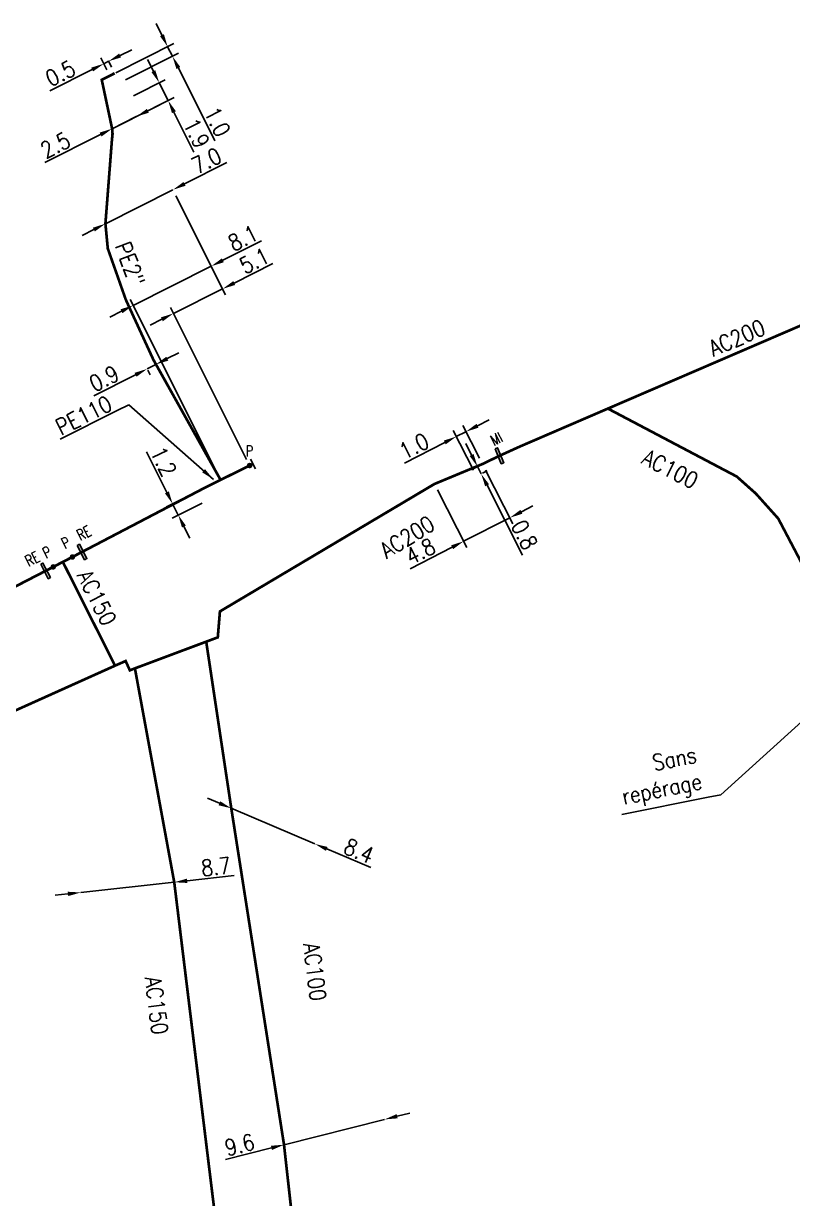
# Model space of a CAD drawing. Header units: millimetres. Extents: x 150994 to 151987, y 125997 to 127005.
# Drawn here: x 151468.2 to 151539.3, y 126533.5 to 126642.2 of the extents above; entities that cross this region are included whole.
import ezdxf
from ezdxf.enums import TextEntityAlignment as Align

# ---------------------------------------------------------------- set-up
doc = ezdxf.new("R2010")
doc.units = ezdxf.units.MM
doc.header["$PDMODE"] = 34
doc.linetypes.add('L_100_AP', pattern=[14, 10, -1.5, 1, -1.5])
doc.linetypes.add('L_RAC_PE', pattern=[3.5, 2, -1.5])
doc.layers.get('0').update_dxf_attribs({"linetype": 'CONTINUOUS'})
doc.layers.get('Defpoints').update_dxf_attribs({"linetype": 'CONTINUOUS'})
for name, color, linetype in [('L_140', 3, 'CONTINUOUS'), ('L_300', 7, 'CONTINUOUS'), ('L_340', 7, 'CONTINUOUS')]:
    doc.layers.add(name, color=color, linetype=linetype)
doc.layers.add('L_170', color=7, linetype='CONTINUOUS', plot=False)
doc.styles.add('G_ROMANS', font='ROMANS.SHX', dxfattribs={"width": 0.75})
doc.styles.get("Standard").update_dxf_attribs({"font": 'romans.shx', "width": 0.85})
doc.dimstyles.get("Standard").update_dxf_attribs({"dimtxt": 1.5, "dimasz": 1.2, "dimexe": 0.625, "dimexo": 0.625, "dimgap": 0.25, "dimtad": 1, "dimdec": 1, "dimzin": 0, "dimdsep": 46, "dimtxsty": 'Standard', "dimcen": -0.5, "dimadec": 0, "dimazin": 0, "dimtfac": 1, "dimtdec": 1, "dimtmove": 0, "dimatfit": 3, "dimfxl": 0, "dimtolj": 1, "dimtzin": 0, "dimarcsym": 0})

# ---------------------------------------------------------------- blocks, each defined once
blk = doc.blocks.new('*D147')
at = {"layer": 'Defpoints', "color": 0, "linetype": 'Continuous', "transparency": 16777216}
for p in [(151482.12, 126562.72), (151473.48, 126561.77), (151473.48, 126561.77)]:
    blk.add_point(p, dxfattribs=at)
at = {"layer": 'L_140', "color": 0, "linetype": 'Continuous', "lineweight": -2, "transparency": 16777216}
for p, q in [((151473.48, 126561.77), (151482.12, 126562.72)), ((151483.32, 126562.85), (151487.66, 126563.33)), ((151472.28, 126561.64), (151471.09, 126561.51))]:
    blk.add_line(p, q, dxfattribs=at)
at = {"layer": 'L_140', "color": 0, "linetype": 'Continuous', "transparency": 16777216}
for points in [[(151483.3, 126563.05), (151483.34, 126562.65), (151482.12, 126562.72)], [(151472.26, 126561.84), (151472.31, 126561.44), (151473.48, 126561.77)]]:
    blk.add_solid(points, dxfattribs=at)
at = {"layer": 'L_140', "color": 0, "linetype": 'Continuous', "transparency": 16777216, "insert": (151485.98, 126564.15), "char_height": 1.5, "attachment_point": 5, "rotation": 6.2852}
blk.add_mtext('\\A1;8.7', dxfattribs=at)
blk = doc.blocks.new('*D267')
at = {"layer": 'Defpoints', "color": 0, "linetype": 'Continuous', "transparency": 16777216}
for p in [(151501.59, 126540.77), (151501.59, 126540.77), (151492.28, 126538.43)]:
    blk.add_point(p, dxfattribs=at)
at = {"layer": 'L_140', "color": 0, "linetype": 'Continuous', "lineweight": -2, "transparency": 16777216}
for p, q in [((151501.59, 126540.77), (151492.28, 126538.43)), ((151502.75, 126541.06), (151503.92, 126541.36)), ((151491.12, 126538.13), (151486.88, 126537.07))]:
    blk.add_line(p, q, dxfattribs=at)
at = {"layer": 'L_140', "color": 0, "linetype": 'Continuous', "transparency": 16777216}
for points in [[(151502.71, 126541.26), (151502.8, 126540.87), (151501.59, 126540.77)], [(151491.07, 126538.33), (151491.17, 126537.94), (151492.28, 126538.43)]]:
    blk.add_solid(points, dxfattribs=at)
at = {"layer": 'L_140', "color": 0, "linetype": 'Continuous', "transparency": 16777216, "insert": (151488.17, 126538.42), "char_height": 1.5, "attachment_point": 5, "rotation": 14.1371}
blk.add_mtext('\\A1;9.6', dxfattribs=at)
blk = doc.blocks.new('*D268')
at = {"layer": 'Defpoints', "color": 0, "linetype": 'Continuous', "transparency": 16777216}
for p in [(151487.4, 126569.56), (151495.13, 126566.27), (151495.13, 126566.27)]:
    blk.add_point(p, dxfattribs=at)
at = {"layer": 'L_140', "color": 0, "linetype": 'Continuous', "lineweight": -2, "transparency": 16777216}
for p, q in [((151486.3, 126570.03), (151485.19, 126570.49)), ((151487.4, 126569.56), (151495.13, 126566.27)), ((151496.24, 126565.8), (151500.32, 126564.07))]:
    blk.add_line(p, q, dxfattribs=at)
at = {"layer": 'L_140', "color": 0, "linetype": 'Continuous', "transparency": 16777216}
for points in [[(151486.38, 126570.21), (151486.22, 126569.84), (151487.4, 126569.56)], [(151496.31, 126565.98), (151496.16, 126565.62), (151495.13, 126566.27)]]:
    blk.add_solid(points, dxfattribs=at)
at = {"layer": 'L_140', "color": 0, "linetype": 'Continuous', "transparency": 16777216, "insert": (151499.22, 126565.62), "char_height": 1.5, "attachment_point": 5, "rotation": 336.9715}
blk.add_mtext('\\A1;8.4', dxfattribs=at)
blk = doc.blocks.new('*D280')
at = {"layer": 'Defpoints', "color": 0, "linetype": 'Continuous', "transparency": 16777216}
for p in [(151510.19, 126601.18), (151510.65, 126601.42), (151510.1, 126600.29)]:
    blk.add_point(p, dxfattribs=at)
at = {"layer": 'L_140', "color": 0, "linetype": 'Continuous', "lineweight": -2, "transparency": 16777216}
for p, q in [((151509.65, 126602.25), (151509.1, 126603.32)), ((151510.09, 126601.13), (151509.64, 126600.9)), ((151510.19, 126601.18), (151510.53, 126600.51)), ((151510.66, 126600.58), (151511.09, 126600.8)), ((151511.08, 126599.45), (151514.37, 126593))]:
    blk.add_line(p, q, dxfattribs=at)
at = {"layer": 'L_140', "color": 0, "linetype": 'Continuous', "transparency": 16777216}
for points in [[(151509.83, 126602.34), (151509.47, 126602.16), (151510.19, 126601.18)], [(151511.26, 126599.54), (151510.9, 126599.36), (151510.53, 126600.51)]]:
    blk.add_solid(points, dxfattribs=at)
at = {"layer": 'L_140', "color": 0, "linetype": 'Continuous', "transparency": 16777216, "insert": (151514.54, 126594.87), "char_height": 1.5, "attachment_point": 5, "rotation": 297.0577}
blk.add_mtext('\\A1;0.8', dxfattribs=at)
blk = doc.blocks.new('*D281')
at = {"layer": 'Defpoints', "color": 0, "linetype": 'Continuous', "transparency": 16777216}
for p in [(151509.12, 126604.41), (151510.65, 126601.42), (151510.1, 126600.29)]:
    blk.add_point(p, dxfattribs=at)
at = {"layer": 'L_140', "color": 0, "linetype": 'Continuous', "lineweight": -2, "transparency": 16777216}
for p, q in [((151510.37, 126601.97), (151508.84, 126604.97)), ((151510.19, 126604.96), (151511.26, 126605.51)), ((151509.82, 126600.85), (151507.95, 126604.52)), ((151509.12, 126604.41), (151508.23, 126603.96)), ((151507.16, 126603.41), (151503.43, 126601.51))]:
    blk.add_line(p, q, dxfattribs=at)
at = {"layer": 'L_140', "color": 0, "linetype": 'Continuous', "transparency": 16777216}
for points in [[(151510.1, 126605.14), (151510.28, 126604.78), (151509.12, 126604.41)], [(151507.07, 126603.59), (151507.25, 126603.24), (151508.23, 126603.96)]]:
    blk.add_solid(points, dxfattribs=at)
at = {"layer": 'L_140', "color": 0, "linetype": 'Continuous', "transparency": 16777216, "insert": (151504.31, 126603.08), "char_height": 1.5, "attachment_point": 5, "rotation": 27.0577}
blk.add_mtext('\\A1;1.0', dxfattribs=at)
blk = doc.blocks.new('*D282')
at = {"layer": 'Defpoints', "color": 0, "linetype": 'Continuous', "transparency": 16777216}
for p in [(151510.65, 126601.42), (151506.2, 126599.57), (151513.19, 126596.45)]:
    blk.add_point(p, dxfattribs=at)
at = {"layer": 'L_140', "color": 0, "linetype": 'Continuous', "lineweight": -2, "transparency": 16777216}
for p, q in [((151510.94, 126600.86), (151513.47, 126595.9)), ((151506.49, 126599.02), (151509.2, 126593.71)), ((151514.26, 126597), (151515.32, 126597.54)), ((151513.19, 126596.45), (151508.91, 126594.27)), ((151507.84, 126593.72), (151503.95, 126591.73))]:
    blk.add_line(p, q, dxfattribs=at)
at = {"layer": 'L_140', "color": 0, "linetype": 'Continuous', "transparency": 16777216}
for points in [[(151514.16, 126597.18), (151514.35, 126596.82), (151513.19, 126596.45)], [(151507.75, 126593.9), (151507.93, 126593.54), (151508.91, 126594.27)]]:
    blk.add_solid(points, dxfattribs=at)
at = {"layer": 'L_140', "color": 0, "linetype": 'Continuous', "transparency": 16777216, "insert": (151504.91, 126593.35), "char_height": 1.5, "attachment_point": 5, "rotation": 27.0577}
blk.add_mtext('\\A1;4.8', dxfattribs=at)
blk = doc.blocks.new('*D283')
at = {"layer": 'Defpoints', "color": 0, "linetype": 'Continuous', "transparency": 16777216}
for p in [(151482, 126626.8), (151486.6, 126617.63), (151489.1, 126601.28)]:
    blk.add_point(p, dxfattribs=at)
at = {"layer": 'L_340', "color": 0, "linetype": 'Continuous', "lineweight": -2, "transparency": 16777216}
for p, q in [((151482.28, 126626.25), (151486.88, 126617.07)), ((151487.68, 126618.17), (151491.26, 126619.97)), ((151482.04, 126615.35), (151486.6, 126617.63)), ((151488.82, 126601.84), (151481.76, 126615.9)), ((151480.97, 126614.81), (151479.9, 126614.27))]:
    blk.add_line(p, q, dxfattribs=at)
at = {"layer": 'L_340', "color": 0, "linetype": 'Continuous', "transparency": 16777216}
for points in [[(151487.59, 126618.35), (151487.76, 126617.99), (151486.6, 126617.63)], [(151480.88, 126614.99), (151481.06, 126614.63), (151482.04, 126615.35)]]:
    blk.add_solid(points, dxfattribs=at)
at = {"layer": 'L_340', "color": 0, "linetype": 'Continuous', "transparency": 16777216, "insert": (151489.55, 126620.23), "char_height": 1.5, "attachment_point": 5, "rotation": 26.6371}
blk.add_mtext('\\A1;5.1', dxfattribs=at)
blk = doc.blocks.new('*D284')
at = {"layer": 'Defpoints', "color": 0, "linetype": 'Continuous', "transparency": 16777216}
for p in [(151482, 126626.8), (151485.55, 126619.73), (151486.41, 126599.95)]:
    blk.add_point(p, dxfattribs=at)
at = {"layer": 'L_170', "color": 0, "linetype": 'Continuous', "lineweight": -2, "transparency": 16777216}
for p, q in [((151482.28, 126626.25), (151485.83, 126619.17)), ((151486.62, 126620.27), (151490.2, 126622.07)), ((151478.31, 126616.1), (151485.55, 126619.73)), ((151486.13, 126600.5), (151478.03, 126616.66)), ((151477.24, 126615.56), (151476.17, 126615.02))]:
    blk.add_line(p, q, dxfattribs=at)
at = {"layer": 'L_170', "color": 0, "linetype": 'Continuous', "transparency": 16777216}
for points in [[(151486.53, 126620.45), (151486.71, 126620.09), (151485.55, 126619.73)], [(151477.15, 126615.74), (151477.33, 126615.38), (151478.31, 126616.1)]]:
    blk.add_solid(points, dxfattribs=at)
at = {"layer": 'L_170', "color": 0, "linetype": 'Continuous', "transparency": 16777216, "insert": (151488.5, 126622.33), "char_height": 1.5, "attachment_point": 5, "rotation": 26.6371}
blk.add_mtext('\\A1;8.1', dxfattribs=at)
blk = doc.blocks.new('*D285')
at = {"layer": 'Defpoints', "color": 0, "linetype": 'Continuous', "transparency": 16777216}
for p in [(151484.75, 126599.12), (151485.27, 126598.09), (151482.49, 126596.7)]:
    blk.add_point(p, dxfattribs=at)
at = {"layer": 'L_140', "color": 0, "linetype": 'Continuous', "lineweight": -2, "transparency": 16777216}
for p, q in [((151481.44, 126598.8), (151479.56, 126602.55)), ((151484.19, 126598.84), (151481.41, 126597.45)), ((151484.71, 126597.81), (151481.93, 126596.42)), ((151482.49, 126596.7), (151481.97, 126597.73)), ((151483.02, 126595.63), (151483.56, 126594.55))]:
    blk.add_line(p, q, dxfattribs=at)
at = {"layer": 'L_140', "color": 0, "linetype": 'Continuous', "transparency": 16777216}
for points in [[(151481.62, 126598.89), (151481.26, 126598.71), (151481.97, 126597.73)], [(151483.2, 126595.72), (151482.84, 126595.54), (151482.49, 126596.7)]]:
    blk.add_solid(points, dxfattribs=at)
at = {"layer": 'L_140', "color": 0, "linetype": 'Continuous', "transparency": 16777216, "insert": (151481.13, 126601.66), "char_height": 1.5, "attachment_point": 5, "rotation": 296.5475}
blk.add_mtext('\\A1;1.2', dxfattribs=at)
blk = doc.blocks.new('*D286')
at = {"layer": 'Defpoints', "color": 0, "linetype": 'Continuous', "transparency": 16777216}
for p in [(151482, 126626.8), (151482, 126626.8), (151475.75, 126623.66)]:
    blk.add_point(p, dxfattribs=at)
at = {"layer": 'L_170', "color": 0, "linetype": 'Continuous', "lineweight": -2, "transparency": 16777216}
for p, q in [((151483.07, 126627.34), (151486.98, 126629.31)), ((151475.75, 126623.66), (151482, 126626.8)), ((151474.68, 126623.12), (151473.61, 126622.58))]:
    blk.add_line(p, q, dxfattribs=at)
at = {"layer": 'L_170', "color": 0, "linetype": 'Continuous', "transparency": 16777216}
for points in [[(151482.98, 126627.52), (151483.16, 126627.17), (151482, 126626.8)], [(151474.59, 126623.29), (151474.77, 126622.94), (151475.75, 126623.66)]]:
    blk.add_solid(points, dxfattribs=at)
at = {"layer": 'L_170', "color": 0, "linetype": 'Continuous', "transparency": 16777216, "insert": (151485.11, 126629.49), "char_height": 1.5, "attachment_point": 5, "rotation": 26.737}
blk.add_mtext('\\A1;7.0', dxfattribs=at)
blk = doc.blocks.new('*D287')
at = {"layer": 'Defpoints', "color": 0, "linetype": 'Continuous', "transparency": 16777216}
for p in [(151475.74, 126639.28), (151476.04, 126638.69), (151476.15, 126637.35)]:
    blk.add_point(p, dxfattribs=at)
at = {"layer": 'L_170', "color": 0, "linetype": 'Continuous', "lineweight": -2, "transparency": 16777216}
for p, q in [((151477.11, 126639.23), (151478.19, 126639.76)), ((151475.87, 126637.91), (151475.31, 126639.02)), ((151476.04, 126638.69), (151475.6, 126638.46)), ((151476.02, 126638.73), (151476.32, 126638.13)), ((151474.52, 126637.93), (151470.61, 126635.97))]:
    blk.add_line(p, q, dxfattribs=at)
at = {"layer": 'L_170', "color": 0, "linetype": 'Continuous', "transparency": 16777216}
for points in [[(151477.02, 126639.4), (151477.2, 126639.05), (151476.04, 126638.69)], [(151474.43, 126638.1), (151474.61, 126637.75), (151475.6, 126638.46)]]:
    blk.add_solid(points, dxfattribs=at)
at = {"layer": 'L_170', "color": 0, "linetype": 'Continuous', "transparency": 16777216, "insert": (151471.58, 126637.57), "char_height": 1.5, "attachment_point": 5, "rotation": 26.6371}
blk.add_mtext('\\A1;0.5', dxfattribs=at)
blk = doc.blocks.new('*D288')
at = {"layer": 'Defpoints', "color": 0, "linetype": 'Continuous', "transparency": 16777216}
for p in [(151481.96, 126639.15), (151476.15, 126637.35), (151477.05, 126636.68)]:
    blk.add_point(p, dxfattribs=at)
at = {"layer": 'L_170', "color": 0, "linetype": 'Continuous', "lineweight": -2, "transparency": 16777216}
for p, q in [((151480.98, 126641.11), (151480.44, 126642.19)), ((151476.71, 126637.63), (151482.07, 126640.32)), ((151481.51, 126640.04), (151481.96, 126639.15)), ((151477.61, 126636.96), (151482.52, 126639.43)), ((151482.5, 126638.07), (151485.89, 126631.32))]:
    blk.add_line(p, q, dxfattribs=at)
at = {"layer": 'L_170', "color": 0, "linetype": 'Continuous', "transparency": 16777216}
for points in [[(151481.16, 126641.2), (151480.8, 126641.02), (151481.51, 126640.04)], [(151482.68, 126638.16), (151482.32, 126637.98), (151481.96, 126639.15)]]:
    blk.add_solid(points, dxfattribs=at)
at = {"layer": 'L_170', "color": 0, "linetype": 'Continuous', "transparency": 16777216, "insert": (151486.11, 126633.1), "char_height": 1.5, "attachment_point": 5, "rotation": 296.6371}
blk.add_mtext('\\A1;1.0', dxfattribs=at)
blk = doc.blocks.new('*D289')
at = {"layer": 'Defpoints', "color": 0, "linetype": 'Continuous', "transparency": 16777216}
for p in [(151480.73, 126636.7), (151477.78, 126635.22), (151476.37, 126632.45)]:
    blk.add_point(p, dxfattribs=at)
at = {"layer": 'L_170', "color": 0, "linetype": 'Continuous', "lineweight": -2, "transparency": 16777216}
for p, q in [((151480.19, 126637.78), (151479.65, 126638.85)), ((151478.34, 126635.5), (151481.28, 126636.98)), ((151480.73, 126636.7), (151481.56, 126635.05)), ((151476.93, 126632.73), (151482.11, 126635.33)), ((151482.09, 126633.98), (151483.94, 126630.29))]:
    blk.add_line(p, q, dxfattribs=at)
at = {"layer": 'L_170', "color": 0, "linetype": 'Continuous', "transparency": 16777216}
for points in [[(151480.37, 126637.86), (151480.01, 126637.69), (151480.73, 126636.7)], [(151482.27, 126634.07), (151481.91, 126633.89), (151481.56, 126635.05)]]:
    blk.add_solid(points, dxfattribs=at)
at = {"layer": 'L_170', "color": 0, "linetype": 'Continuous', "transparency": 16777216, "insert": (151484.18, 126632.04), "char_height": 1.5, "attachment_point": 5, "rotation": 296.6371}
blk.add_mtext('\\A1;1.9', dxfattribs=at)
blk = doc.blocks.new('*D290')
at = {"layer": 'Defpoints', "color": 0, "linetype": 'Continuous', "transparency": 16777216}
for p in [(151478.61, 126633.57), (151478.61, 126633.57), (151476.37, 126632.45)]:
    blk.add_point(p, dxfattribs=at)
at = {"layer": 'L_170', "color": 0, "linetype": 'Continuous', "lineweight": -2, "transparency": 16777216}
for p, q in [((151479.68, 126634.11), (151480.75, 126634.65)), ((151478.61, 126633.57), (151476.37, 126632.45)), ((151475.3, 126631.91), (151470.15, 126629.33))]:
    blk.add_line(p, q, dxfattribs=at)
at = {"layer": 'L_170', "color": 0, "linetype": 'Continuous', "transparency": 16777216}
for points in [[(151479.59, 126634.29), (151479.77, 126633.93), (151478.61, 126633.57)], [(151475.21, 126632.09), (151475.39, 126631.73), (151476.37, 126632.45)]]:
    blk.add_solid(points, dxfattribs=at)
at = {"layer": 'L_170', "color": 0, "linetype": 'Continuous', "transparency": 16777216, "insert": (151471.12, 126630.93), "char_height": 1.5, "attachment_point": 5, "rotation": 26.6371}
blk.add_mtext('\\A1;2.5', dxfattribs=at)
blk = doc.blocks.new('L_340_07')
at = {"color": 0, "linetype": 'Continuous', "const_width": 0.25, "flags": 128}
blk.add_lwpolyline([(0, 0), (0.35, 0)], dxfattribs=at)
at = {"color": 0, "linetype": 'Continuous', "flags": 128}
blk.add_lwpolyline([(0.35, -0.5), (0.35, 0.5)], dxfattribs=at)
at = {"color": 0, "linetype": 'Continuous', "width": 0.75, "flags": 3}
for tag, p in [('DEF_LEG', (0.72, -3.47)), ('DEF_COUP', (0.72, -5.97)), ('DEF_TYPE', (0.72, -8.47))]:
    blk.add_attdef(tag, text='', height=1.2, dxfattribs=at).set_placement(p, align=Align.MIDDLE)
blk = doc.blocks.new('L_300_12')
at = {"color": 0, "linetype": 'Continuous', "const_width": 0.248, "flags": 128}
blk.add_lwpolyline([(-0.13, 0, 1), (0.13, 0, 1)], format="xyb", close=True, dxfattribs=at)
at = {"linetype": 'Continuous', "style": 'G_ROMANS', "width": 0.75}
blk.add_attdef('P', text='', height=1, dxfattribs=at).set_placement((0, 1.33), align=Align.MIDDLE_CENTER)
at = {"color": 0, "linetype": 'Continuous', "width": 0.75, "flags": 3}
for tag, p in [('DEF_LEG', (0, -5)), ('DEF_COUP', (0, -7.5)), ('DEF_TYPE', (0, -10))]:
    blk.add_attdef(tag, text='', height=1.2, dxfattribs=at).set_placement(p, align=Align.MIDDLE)
blk = doc.blocks.new('*D295')
at = {"layer": 'Defpoints', "color": 0, "linetype": 'Continuous', "transparency": 16777216}
for p in [(151479.39, 126610.66), (151480.19, 126611.07), (151479.61, 126610.22)]:
    blk.add_point(p, dxfattribs=at)
at = {"layer": 'L_300', "color": 0, "linetype": 'Continuous', "lineweight": -2, "transparency": 16777216}
for p, q in [((151481.48, 126611.17), (151482.55, 126611.71)), ((151480.41, 126610.63), (151479.61, 126610.22)), ((151480.47, 126610.51), (151480.69, 126610.07)), ((151478.54, 126609.68), (151474.69, 126607.73)), ((151479.67, 126610.11), (151479.89, 126609.66))]:
    blk.add_line(p, q, dxfattribs=at)
at = {"layer": 'L_300', "color": 0, "linetype": 'Continuous', "transparency": 16777216}
for points in [[(151481.39, 126611.35), (151481.57, 126610.99), (151480.41, 126610.63)], [(151478.45, 126609.86), (151478.63, 126609.5), (151479.61, 126610.22)]]:
    blk.add_solid(points, dxfattribs=at)
at = {"layer": 'L_300', "color": 0, "linetype": 'Continuous', "transparency": 16777216, "insert": (151475.63, 126609.33), "char_height": 1.5, "attachment_point": 5, "rotation": 26.8296}
blk.add_mtext('\\A1;0.9', dxfattribs=at)
blk = doc.blocks.new('L_340_20')
at = {"linetype": 'Continuous'}
blk.add_hatch(color=0, dxfattribs=at).paths.add_polyline_path([(0.12, 0.75), (-0.12, 0.75), (-0.12, -0.75), (0.12, -0.75)])
at = {"color": 0, "linetype": 'Continuous'}
blk.add_lwpolyline([(-0.12, 0.75), (0.12, 0.75), (0.12, -0.75), (-0.12, -0.75)], close=True, dxfattribs=at)
at = {"color": 0, "linetype": 'Continuous', "width": 0.75}
for tag, height, flags, p in [('RE', 1, 8, (0, 1.87)), ('DEF_LEG', 1.2, 3, (0, -5)), ('DEF_COUP', 1.2, 3, (0, -7.5)), ('DEF_TYPE', 1.2, 3, (0, -10))]:
    blk.add_attdef(tag, text='', height=height, dxfattribs=dict(at, flags=flags)).set_placement(p, align=Align.MIDDLE)
blk = doc.blocks.new('L_340_16')
at = {"linetype": 'Continuous'}
blk.add_hatch(color=0, dxfattribs=at).paths.add_polyline_path([(0.12, 0.75), (-0.12, 0.75), (-0.12, -0.75), (0.12, -0.75)])
at = {"color": 0, "linetype": 'Continuous'}
blk.add_lwpolyline([(-0.12, 0.75), (0.12, 0.75), (0.12, -0.75), (-0.12, -0.75)], close=True, dxfattribs=at)
at = {"color": 0, "linetype": 'Continuous', "width": 0.75}
for tag, height, flags, p in [('MI', 1, 8, (0, 2.5)), ('DEF_LEG', 1.2, 3, (0, -5)), ('DEF_TYPE', 1.2, 3, (0, -6.94))]:
    blk.add_attdef(tag, text='', height=height, dxfattribs=dict(at, flags=flags)).set_placement(p, align=Align.MIDDLE)

msp = doc.modelspace()

# ---------------------------------------------------------------- linework, layer by layer
at = {"layer": 'L_140', "linetype": 'L_100_AP', "ltscale": 0.5, "flags": 128}
msp.add_lwpolyline([(151615.82, 126321.76, 0.25, 0.25, 0), (151617.73, 126333.45, 0.25, 0.25, 0), (151618.27, 126334.18, 0.25, 0.25, 0), (151623.34, 126338.17, 0.25, 0.25, 0), (151623.75, 126338.11, 0.25, 0.25, 0), (151633.54, 126336.84, 0.25, 0.25, 0), (151634.26, 126336.74, 0.25, 0.25, 0), (151644.3, 126326.27, 0.25, 0.25, 0), (151697.02, 126318.4, 0.25, 0.25, 0), (151701.92, 126321.68, 0.25, 0.25, 0), (151702.27, 126321.61, 0.25, 0.25, 0), (151709.51, 126320.28, 0.25, 0.25, 0), (151711.89, 126319.84, 0.25, 0.25, 0), (151717.24, 126315.31, 0.25, 0.25, 0), (151741.94, 126310.94, 0.25, 0.25, 0), (151746.67, 126310.1, 0.25, 0.25, 0), (151769.36, 126306.12, 0.25, 0.25, 0), (151769.36, 126306.12, 0.25, 0.25, 0), (151782.17, 126304.56, 0.25, 0.25, 0), (151785.76, 126309.51, 0.25, 0.25, 0), (151787, 126317.61, 0.25, 0.25, 0), (151790.39, 126339.66, 0.25, 0.25, 0), (151790.39, 126339.66, 0.25, 0.25, 0), (151790.39, 126339.66, 0.25, 0.25, 0), (151797.17, 126379.94, 0.25, 0.25, 0), (151797.17, 126379.94, 0.25, 0.25, 0), (151797.76, 126389.05, 0.25, 0.25, 0), (151797.52, 126402.07, 0.25, 0.25, 0), (151796.56, 126409.93, 0.25, 0.25, 0), (151795.79, 126415.38, 0.25, 0.25, 0), (151794.89, 126419.62, 0.25, 0.25, 0), (151794.89, 126419.62, 0.25, 0.25, 0), (151794.89, 126419.62, 0.25, 0.25, 0.033983), (151782.48, 126447.84, 0.25, 0.25, 0), (151767.9, 126476.96, 0.25, 0.25, 0), (151750.78, 126511.78, 0.25, 0.25, 0), (151737.02, 126533.77, 0.25, 0.25, 0), (151728.7, 126544.86, 0.25, 0.25, 0), (151720.6, 126554.62, 0.25, 0.25, 0), (151706.36, 126569.59, 0.25, 0.25, 0), (151700.29, 126574.77, 0.25, 0.25, 0), (151700.29, 126574.77, 0.25, 0.25, 0), (151699.23, 126573.63, 0.25, 0.25, 0), (151697.48, 126575.1, 0.25, 0.25, 0), (151697.93, 126575.67, 0.25, 0.25, 0), (151697.93, 126575.67, 0.25, 0.25, 0), (151671.91, 126598.12, 0.25, 0.25, 0.0361), (151647.31, 126616.16, 0.25, 0.25, 0.120209), (151602.01, 126631.77, 0.25, 0.25, 0), (151602.01, 126631.77, 0.25, 0.25, 0), (151602.01, 126631.77, 0.25, 0.25, 0), (151585.75, 126632.1, 0.25, 0.25, 0), (151566.51, 126628.53, 0.25, 0.25, 0), (151556.29, 126625.5, 0.25, 0.25, 0), (151549.93, 126622.56, 0.25, 0.25, 0), (151544.46, 126617.6, 0.25, 0.25, 0), (151542.35, 126615.19, 0.25, 0.25, 0), (151542.62, 126614.48, 0.25, 0.25, 0), (151541.85, 126614.19, 0.25, 0.25, 0), (151540.88, 126613.81, 0.25, 0.25, 0), (151540.63, 126614.46, 0.25, 0.25, 0), (151522.26, 126606.55, 0.25, 0.25, 0), (151514.14, 126603.05, 0.25, 0.25, 0), (151512.22, 126602.18, 0.25, 0.25, 0), (151510.65, 126601.42, 0.25, 0.25, 0), (151510.65, 126601.42, 0.25, 0.25, 0), (151506.2, 126599.57, 0.25, 0.25, 0), (151486.35, 126587.78, 0.25, 0.25, 0), (151486.15, 126585.38, 0.25, 0.25, 0), (151485.08, 126584.98, 0.25, 0.25, 0), (151478.48, 126582.51, 0.25, 0.25, 0), (151478.01, 126582.33, 0.25, 0.25, 0), (151477.62, 126583.19, 0.25, 0.25, 0), (151476.64, 126582.76, 0.25, 0.25, 0), (151462.94, 126576.6, 0.25, 0.25, 0), (151441.48, 126566.83, 0.25, 0.25, 0), (151435.78, 126563.45, 0.25, 0.25, 0), (151433.58, 126561.52, 0.25, 0.25, 0), (151432.6, 126560.34, 0.25, 0.25, 0), (151431.39, 126559.01, 0.25, 0.25, 0), (151429.62, 126556.68, 0.25, 0.25, 0), (151427.92, 126553.14, 0.25, 0.25, 0), (151427.92, 126553.14, 0.25, 0.25, 0), (151426.71, 126548.98, 0.25, 0.25, 0), (151426.2, 126546.26, 0.25, 0.25, 0), (151425.99, 126545, 0.25, 0.25, 0), (151425.95, 126544.19, 0.25, 0.25, 0), (151433.51, 126494.39, 0.25, 0.25, 0), (151442.02, 126443.1, 0.25, 0.25, 0), (151451.13, 126395.31, 0.25, 0.25, 0), (151452.06, 126395.47, 0.25, 0.25, 0), (151452.63, 126392.17, 0.25, 0.25, 0), (151451.99, 126392.06, 0, 0, 0)], format="xyseb", dxfattribs=at)
at = {"layer": 'L_140', "linetype": 'L_100_AP', "ltscale": 0.5, "const_width": 0.25, "flags": 128}
for points in [[(151415.51, 126608.93), (151415.83, 126607.1), (151413.63, 126606.71), (151413.74, 126605.97), (151415.02, 126597.41), (151415.02, 126597.41), (151417.12, 126588.64), (151418.37, 126583.4), (151418.82, 126581.01), (151419.49, 126579.43), (151420.54, 126578), (151421.25, 126577.02), (151423.05, 126575.26), (151425.16, 126573.98), (151428.02, 126573.03), (151430.58, 126572.73), (151433.49, 126572.95), (151435.24, 126573.45), (151437.73, 126574.65), (151447.99, 126579.92), (151461.95, 126587.26), (151470.21, 126591.53), (151470.92, 126591.9), (151471.81, 126592.36), (151472.7, 126592.82), (151473.58, 126593.28), (151484.75, 126599.12), (151486.41, 126599.95), (151489.1, 126601.28)], [(151522.26, 126606.55), (151534.19, 126600.26), (151535.96, 126598.68), (151538.03, 126596.37), (151540.27, 126592.11), (151542.09, 126585.58), (151540.88, 126585.24), (151541.4, 126583.37), (151542.6, 126583.71), (151544.09, 126579.65), (151547.13, 126571.07), (151550.09, 126562.71), (151553.33, 126553.57), (151556.6, 126543.79), (151560.85, 126529.98), (151558.78, 126529.37), (151559.27, 126527.48), (151561.48, 126528.05), (151561.48, 126528.05), (151561.48, 126528.05), (151561.48, 126528.05), (151624.6, 126375.63), (151624.6, 126375.63), (151624.6, 126375.63), (151626.28, 126369.87), (151627.02, 126365.53), (151627.32, 126361.26), (151627.32, 126361.26), (151627.37, 126349.45), (151626.54, 126344.48), (151625.2, 126340.64), (151623.75, 126338.11), (151623.75, 126338.11), (151623.75, 126338.11)], [(151476.64, 126582.76), (151471.81, 126592.36)], [(151544.51, 126346.32), (151543.76, 126360.64), (151543.91, 126365.87), (151543.82, 126373.44), (151543.02, 126379.69), (151541.41, 126387.08), (151539.98, 126392.24), (151536.73, 126401.01), (151534.41, 126406.34), (151527.22, 126425.35), (151517.75, 126450.59), (151512.91, 126465.8), (151503.97, 126489.13), (151501.8, 126495.25), (151497.39, 126510.45), (151495.13, 126518.29), (151493.93, 126523.63), (151492.28, 126538.43), (151487.4, 126569.56), (151485.08, 126584.98)], [(151534.77, 126347.9), (151536.81, 126359.55), (151537.52, 126365.91), (151537.46, 126371.08), (151536.92, 126376.79), (151535.7, 126381.28), (151528.31, 126403.05), (151520.42, 126424.41), (151511.06, 126447.94), (151504.7, 126466.01), (151504.19, 126467.46), (151500.28, 126476.22), (151494.22, 126493.08), (151490.05, 126509.73), (151487.47, 126522.91), (151486.18, 126529.53), (151482.12, 126562.72), (151478.48, 126582.51)]]:
    msp.add_lwpolyline(points, dxfattribs=at)
at = {"layer": 'L_170', "linetype": 'L_RAC_PE', "ltscale": 0.5, "const_width": 0.25, "flags": 128}
msp.add_lwpolyline([(151476.6, 126637.58), (151476.15, 126637.35), (151475.41, 126636.98), (151476.37, 126632.45), (151476.41, 126631.97), (151476.35, 126631.38), (151476.35, 126631.38), (151476.35, 126631.38), (151476.35, 126631.38), (151475.75, 126623.66), (151475.97, 126621.36), (151477.64, 126616.62), (151480.19, 126611.07), (151486.41, 126599.95)], dxfattribs=at)

# ---------------------------------------------------------------- block references
at = {"layer": 'L_300', "ltscale": 0.5}
ref = msp.add_blockref('L_300_12', (151489.1, 126601.28), dxfattribs=dict(at, rotation=0.9131048389826013))
ref.add_attrib('P', 'P', dxfattribs={"layer": '0', "linetype": 'Continuous', "height": 1, "style": 'G_ROMANS', "width": 0.75}).set_placement((151489.08, 126602.62), align=Align.MIDDLE_CENTER)
ref = msp.add_blockref('L_300_12', (151472.7, 126592.82), dxfattribs=dict(at, rotation=27.37110877920398))
ref.add_attrib('P', 'P', dxfattribs={"layer": '0', "linetype": 'Continuous', "height": 1, "rotation": 26.7266, "style": 'G_ROMANS', "width": 0.75}).set_placement((151472.08, 126594.14), align=Align.MIDDLE_CENTER)
ref = msp.add_blockref('L_300_12', (151470.92, 126591.9), dxfattribs=dict(at, rotation=27.37110877920398))
ref.add_attrib('P', 'P', dxfattribs={"layer": '0', "linetype": 'Continuous', "height": 1, "rotation": 26.7266, "style": 'G_ROMANS', "width": 0.75}).set_placement((151470.33, 126593.26), align=Align.MIDDLE_CENTER)
at = {"layer": 'L_340', "ltscale": 0.5}
ref = msp.add_blockref('L_340_16', (151512.22, 126602.18), dxfattribs=dict(at, rotation=22.52833718849866))
ref.add_attrib('MI', 'MI', dxfattribs={"layer": '0', "color": 0, "linetype": 'Continuous', "height": 1, "rotation": 27.0577, "width": 0.75}).set_placement((151511.93, 126603.76), align=Align.MIDDLE)
at = {"layer": 'L_340', "ltscale": 0.5, "rotation": 26.51898218697857}
msp.add_blockref('L_340_07', (151489.1, 126601.28), dxfattribs=at)
at = {"layer": 'L_340', "ltscale": 0.5}
ref = msp.add_blockref('L_340_20', (151473.58, 126593.28), dxfattribs=dict(at, rotation=27.56781286456488))
ref.add_attrib('RE', 'RE', dxfattribs={"layer": '0', "color": 0, "linetype": 'Continuous', "height": 1, "rotation": 26.6884, "width": 0.75}).set_placement((151473.76, 126595.04), align=Align.MIDDLE)
ref = msp.add_blockref('L_340_20', (151470.21, 126591.53), dxfattribs=dict(at, rotation=27.56781286456487))
ref.add_attrib('RE', 'RE', dxfattribs={"layer": '0', "color": 0, "linetype": 'Continuous', "height": 1, "rotation": 26.6884, "width": 0.75}).set_placement((151468.99, 126592.66), align=Align.MIDDLE)

# ---------------------------------------------------------------- texts
at = {"layer": 'L_140', "linetype": 'Continuous', "width": 0.85}
for s, rotation, p in [('AC200', 23.3116, (151532.02, 126611.34)), ('AC100', 333.0289, (151525.27, 126601.52)), ('AC200', 31.4605, (151501.77, 126592.62)), ('AC150', 296.7279, (151473.07, 126591.13)), ('AC100', 277.1156, (151494.05, 126557.02)), ('AC150', 277.1475, (151479.4, 126553.91))]:
    msp.add_text(s, height=1.5, rotation=rotation, dxfattribs=at).set_placement(p)
at = {"layer": 'L_140', "linetype": 'Continuous', "ltscale": 0.5, "insert": (151476.52, 126606.48), "char_height": 1.5, "attachment_point": 9, "rotation": 26.6049}
msp.add_mtext('\\A1;PE110', dxfattribs=at)
at = {"layer": 'L_140', "linetype": 'Continuous', "insert": (151531.17, 126570.88), "char_height": 1.5, "attachment_point": 9, "rotation": 11.361}
msp.add_mtext('\\A1;Sans\\Prepérage', dxfattribs=at)
at = {"layer": 'L_170', "linetype": 'Continuous', "width": 0.85}
msp.add_text('PE2"', height=1.5, rotation=290.6217, dxfattribs=at).set_placement((151476.6, 126621.62))

# ---------------------------------------------------------------- dimensions: what is measured, and where the dimension line sits
at = {"layer": 'L_140', "linetype": 'Continuous'}
for base, p1, p2, angle, picture, middle in [((151509.12, 126604.41), (151510.1, 126600.29), (151510.65, 126601.42), 207.0577, '*D281', (151504.76, 126602.19)), ((151482.49, 126596.7), (151484.75, 126599.12), (151485.27, 126598.09), 116.5475, '*D285', (151480.23, 126601.21)), ((151510.19, 126601.18), (151510.1, 126600.29), (151510.65, 126601.42), 297.0577, '*D280', (151513.65, 126594.42)), ((151513.19, 126596.45), (151506.2, 126599.57), (151510.65, 126601.42), 207.0577, '*D282', (151505.36, 126592.46)), ((151495.13, 126566.27), (151487.4, 126569.56), (151495.13, 126566.27), 156.9715, '*D268', (151498.83, 126564.7)), ((151473.48, 126561.77), (151482.12, 126562.72), (151473.48, 126561.77), 6.2852, '*D147', (151486.09, 126563.16)), ((151501.59, 126540.77), (151492.28, 126538.43), (151501.59, 126540.77), 194.1371, '*D267', (151488.42, 126537.45))]:
    dim = msp.add_linear_dim(base=base, p1=p1, p2=p2, angle=angle, dimstyle='Standard', override={"dimatfit": 0}, dxfattribs=at)
    dim.commit()
    dim.dimension.update_dxf_attribs({"geometry": picture, "text_midpoint": middle, "dimtype": 160})
at = {"layer": 'L_170', "linetype": 'Continuous'}
for base, p1, p2, angle, picture, middle in [((151481.96, 126639.15), (151476.15, 126637.35), (151477.05, 126636.68), 116.6371, '*D288', (151485.22, 126632.66)), ((151476.04, 126638.69), (151476.15, 126637.35), (151475.74, 126639.28), 206.6371, '*D287', (151472.03, 126636.68)), ((151480.72579, 126636.70238), (151476.37383, 126632.44988), (151477.77907, 126635.22438), 296.6371, '*D289', (151483.28773, 126631.59458)), ((151478.61, 126633.57), (151476.37, 126632.45), (151478.61, 126633.57), 206.6371, '*D290', (151471.56, 126630.04)), ((151482, 126626.8), (151475.75, 126623.66), (151482, 126626.8), 206.737, '*D286', (151485.56, 126628.6)), ((151485.55, 126619.73), (151486.41, 126599.95), (151482, 126626.8), 206.6371, '*D284', (151488.95, 126621.44))]:
    dim = msp.add_linear_dim(base=base, p1=p1, p2=p2, angle=angle, dimstyle='Standard', override={"dimatfit": 0}, dxfattribs=at)
    dim.commit()
    dim.dimension.update_dxf_attribs({"geometry": picture, "text_midpoint": middle, "dimtype": 160})
at = {"layer": 'L_300', "linetype": 'Continuous'}
dim = msp.add_linear_dim(base=(151479.61, 126610.22), p1=(151480.19, 126611.07), p2=(151479.39, 126610.66), angle=26.8296, dimstyle='Standard', override={"dimatfit": 0}, dxfattribs=at)
dim.commit()
dim.dimension.update_dxf_attribs({"geometry": '*D295', "text_midpoint": (151476.08, 126608.44), "dimtype": 160})
at = {"layer": 'L_340', "linetype": 'Continuous'}
dim = msp.add_linear_dim(base=(151486.6, 126617.63), p1=(151489.1, 126601.28), p2=(151482, 126626.8), angle=206.6371, dimstyle='Standard', override={"dimatfit": 0}, dxfattribs=at)
dim.commit()
dim.dimension.update_dxf_attribs({"geometry": '*D283', "text_midpoint": (151490, 126619.34), "dimtype": 160})

# ---------------------------------------------------------------- leaders
at = {"layer": 'L_140', "linetype": 'Continuous', "ltscale": 0.5, "annotation_type": 0, "has_hookline": 1, "hookline_direction": 1, "text_width": 5.65, "horizontal_direction": (0.894116, 0.447836, 0)}
msp.add_leader([(151485.74, 126600), (151477.93, 126606.9), (151476.85, 126606.37)], dimstyle='Standard', dxfattribs=at)
at = {"layer": 'L_140', "linetype": 'Continuous', "annotation_type": 0, "has_hookline": 1, "hookline_direction": 1, "text_width": 7.89, "horizontal_direction": (0.980405, 0.19699, 0)}
msp.add_leader([(151543.15, 126580.27), (151532.71, 126570.81), (151531.54, 126570.58)], dimstyle='Standard', dxfattribs=at)

doc.saveas('drawing.dxf')
